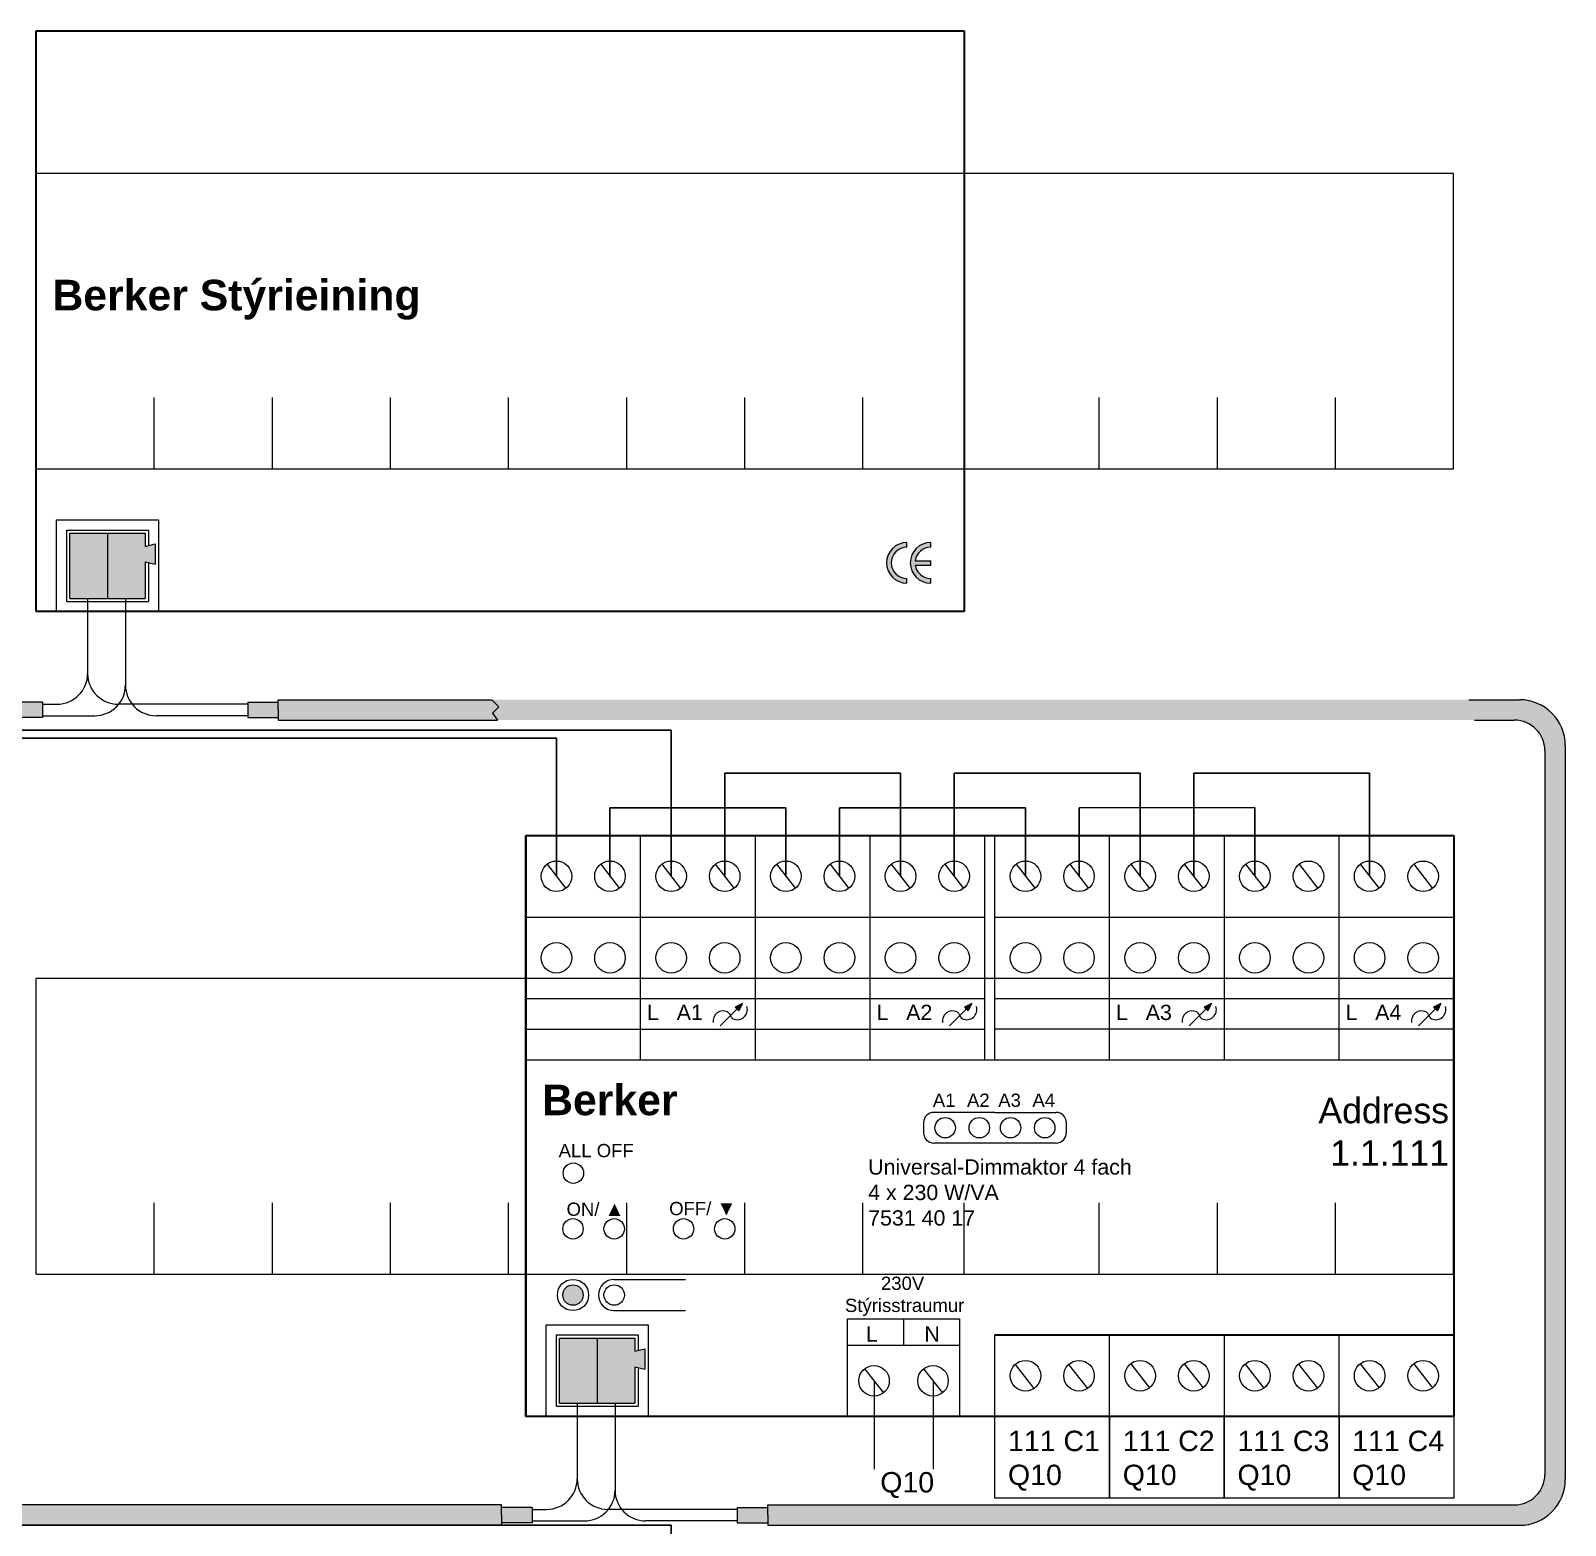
# Model space of a CAD drawing. Header units: millimetres. Extents: x 122681 to 489967, y 7796 to 82317.
# Drawn here: x 246246 to 247138, y 46753 to 47623 of the extents above; entities that cross this region are included whole.
import ezdxf

# ---------------------------------------------------------------- set-up
doc = ezdxf.new("R2010")
doc.units = ezdxf.units.MM
doc.linetypes.add('DASHED', pattern=[19.05, 12.7, -6.35])
for name, color, linetype, lineweight in [('R-635 Töfluteikning', 7, 'Continuous', 15), ('R-635 Töfluteikning dinskinna', 32, 'Continuous', 15), ('R-635 Töfluteikning þunt', 251, 'Continuous', 20), ('R-635 Töfluteikning þykkt', 7, 'Continuous', 35), ('Skygging (Hatch)', 254, 'DASHED', 20), ('Texti', 3, 'Continuous', 20)]:
    doc.layers.add(name, color=color, linetype=linetype, lineweight=lineweight)
doc.layers.add('TAKN', color=7, linetype='Continuous')
doc.styles.get("Standard").update_dxf_attribs({"font": 'arial.ttf'})

# ---------------------------------------------------------------- blocks, each defined once
blk = doc.blocks.new('Dinskinna')
at = {"layer": 'R-635 Töfluteikning dinskinna'}
for p, q in [((122058.8, 80229.08), (121919.8, 80229.08)), ((121919.8, 80200.08), (121919.8, 80229.08)), ((122058.8, 80200.08), (122058.8, 80229.08)), ((121931.38, 80200.08), (121931.38, 80207.08)), ((121942.97, 80200.08), (121942.97, 80207.08)), ((121954.55, 80200.08), (121954.55, 80207.08)), ((121966.13, 80200.08), (121966.13, 80207.08)), ((121977.72, 80200.08), (121977.72, 80207.08)), ((121989.3, 80200.08), (121989.3, 80207.08)), ((122000.88, 80200.08), (122000.88, 80207.08)), ((122010.79, 80200.08), (122010.79, 80207.08)), ((122024.05, 80200.08), (122024.05, 80207.08)), ((122035.63, 80200.08), (122035.63, 80207.08)), ((122047.22, 80200.08), (122047.22, 80207.08)), ((121919.8, 80200.08), (122058.8, 80200.08))]:
    blk.add_line(p, q, dxfattribs=at)
for p in [(122024.05, 80200.08), (122035.63, 80200.08), (122047.22, 80200.08)]:
    blk.add_point(p, dxfattribs=at)

msp = doc.modelspace()

# ---------------------------------------------------------------- hatches: boundary and pattern name
at = {"layer": 'R-635 Töfluteikning'}
h = msp.add_hatch(color=3, dxfattribs=at)
h.dxf.hatch_style = 1
h.paths.add_polyline_path([(245503.44, 47292.44), (245525.38, 47292.44), (245525.38, 47330.39), (245503.44, 47330.39)])
h.paths.add_polyline_path([(246290.26, 47330.39), (246268.32, 47330.39), (246268.32, 47292.44), (246290.26, 47292.44)])
h = msp.add_hatch(color=1, dxfattribs=at)
h.dxf.hatch_style = 1
h.paths.add_polyline_path([(245547.32, 47313.7), (245553.05, 47312.27), (245553.05, 47324.13), (245547.32, 47322.71), (245547.32, 47330.39), (245525.38, 47330.39), (245525.38, 47292.44), (245547.32, 47292.44)])
h.paths.add_polyline_path([(246312.2, 47313.7), (246317.93, 47312.27), (246317.93, 47324.13), (246312.2, 47322.71), (246312.2, 47330.39), (246290.26, 47330.39), (246290.26, 47292.44), (246312.2, 47292.44)])
h = msp.add_hatch(color=256, dxfattribs=at)
h.dxf.hatch_style = 1
h.paths.add_polyline_path([(246755.04, 47301.25), (246755.04, 47304.02, -1), (246755.04, 47322.19), (246755.04, 47324.96, 1)])
h.paths.add_polyline_path([(246768.86, 47322.19), (246768.86, 47324.96, 1), (246768.86, 47301.25), (246768.86, 47304.02, -0.374508), (246759.85, 47311.86), (246768.86, 47311.86), (246768.86, 47314.35), (246759.85, 47314.35, -0.374508)])
h = msp.add_hatch(color=3, dxfattribs=at)
h.dxf.hatch_style = 1
h.paths.add_polyline_path([(246389.48, 47233.57), (246389.48, 47227.64), (246389.48, 47221.71), (247118.05, 47221.71), (247118.05, 47227.64), (247118.05, 47233.57)], flags=17)
h = msp.add_hatch(color=3, dxfattribs=at)
h.dxf.hatch_style = 1
h.paths.add_polyline_path([(246517.04, 47221.63), (246513.98, 47225.71), (246517.72, 47229.45), (246513.68, 47233.49), (246389.54, 47233.49), (246389.54, 47227.56), (246389.54, 47221.63)])
h.paths.add_polyline_path([(247125.97, 47203.84), (247125.97, 46782.86, -0.414214), (247108.18, 46765.07), (246674.19, 46765.07), (246674.19, 46759.14), (246674.19, 46753.21), (247111.15, 46753.21, 0.414214), (247137.83, 46779.89), (247137.83, 47206.8, 0.414214), (247111.15, 47233.49), (247081.74, 47233.49), (247085.78, 47229.45), (247082.04, 47225.71), (247085.1, 47221.63), (247108.18, 47221.63, -0.414214)])
h = msp.add_hatch(color=256, dxfattribs=at)
h.dxf.hatch_style = 1
h.paths.add_polyline_path([(246659.4, 47056.77), (246655.16, 47054.68), (246657.32, 47052.52)])
h = msp.add_hatch(color=256, dxfattribs=at)
h.dxf.hatch_style = 1
h.paths.add_polyline_path([(246792.81, 47056.77), (246788.57, 47054.68), (246790.73, 47052.52)])
h = msp.add_hatch(color=256, dxfattribs=at)
h.dxf.hatch_style = 1
h.paths.add_polyline_path([(246932.11, 47056.77), (246927.86, 47054.68), (246930.02, 47052.52)])
h = msp.add_hatch(color=256, dxfattribs=at)
h.dxf.hatch_style = 1
h.paths.add_polyline_path([(247065.52, 47056.77), (247061.27, 47054.68), (247063.43, 47052.52)])
h = msp.add_hatch(color=3, dxfattribs=at)
h.dxf.hatch_style = 1
h.paths.add_polyline_path([(245384.85, 46824.02), (245406.79, 46824.02), (245406.79, 46861.97), (245384.85, 46861.97)])
h.paths.add_polyline_path([(246552.97, 46824.02), (246574.91, 46824.02), (246574.91, 46861.97), (246552.97, 46861.97)])
h = msp.add_hatch(color=1, dxfattribs=at)
h.dxf.hatch_style = 1
h.paths.add_polyline_path([(245428.73, 46845.28), (245434.47, 46843.86), (245434.47, 46855.72), (245428.73, 46854.29), (245428.73, 46861.97), (245406.79, 46861.97), (245406.79, 46824.02), (245428.73, 46824.02)])
h.paths.add_polyline_path([(246596.85, 46845.28), (246602.59, 46843.86), (246602.59, 46855.72), (246596.85, 46854.29), (246596.85, 46861.97), (246574.91, 46861.97), (246574.91, 46824.02), (246596.85, 46824.02)])
h = msp.add_hatch(color=3, dxfattribs=at)
h.dxf.hatch_style = 1
h.paths.add_polyline_path([(245506.07, 46765.07), (245506.07, 46759.14), (245506.07, 46753.21), (246519.29, 46753.21), (246519.29, 46759.14), (246519.29, 46765.07)])
at = {"layer": 'Skygging (Hatch)'}
h = msp.add_hatch(color=256, dxfattribs=at)
h.dxf.hatch_style = 1
h.paths.add_polyline_path([(245368.96, 46763.59), (245351.17, 46763.59), (245351.17, 46759.14), (245351.17, 46754.69), (245368.96, 46754.69)])
h.paths.add_polyline_path([(245506.07, 46763.59), (245488.28, 46763.59), (245488.28, 46754.69), (245506.07, 46754.69), (245506.07, 46759.14)])
h.paths.add_polyline_path([(246537.08, 46763.59), (246519.29, 46763.59), (246519.29, 46759.14), (246519.29, 46754.69), (246537.08, 46754.69)])
h.paths.add_polyline_path([(246674.19, 46763.59), (246656.4, 46763.59), (246656.4, 46754.69), (246674.19, 46754.69), (246674.19, 46759.14)])
h.paths.add_polyline_path([(246389.54, 47227.56), (246389.54, 47232), (246371.75, 47232), (246371.75, 47223.11), (246389.54, 47223.11)])
h.paths.add_polyline_path([(246252.43, 47232), (246234.64, 47232), (246234.64, 47227.56), (246234.64, 47223.11), (246252.43, 47223.11)])
h.paths.add_polyline_path([(246045.55, 47348.23), (246036.66, 47348.23), (246036.66, 47330.44), (246041.1, 47330.44), (246045.55, 47330.44)])
h.paths.add_polyline_path([(246010.72, 47339.62), (246001.82, 47339.62), (246001.82, 47321.83), (246006.27, 47321.83), (246010.72, 47321.83)])
h.paths.add_polyline_path([(245882, 47358.93), (245873.11, 47358.93), (245873.11, 47341.14), (245877.55, 47341.14), (245882, 47341.14)])
h.paths.add_polyline_path([(245580.9, 47245), (245563.12, 47245), (245563.12, 47236.11), (245580.9, 47236.11), (245580.9, 47240.56)])
h = msp.add_hatch(color=1, dxfattribs=at)
h.dxf.hatch_style = 1
h.paths.add_polyline_path([(246566.81, 46887.19, 1), (246554.95, 46887.19, 1)])
h = msp.add_hatch(color=1, dxfattribs=at)
h.dxf.hatch_style = 1
h.paths.add_polyline_path([(246554.95, 46887.19, 1), (246566.81, 46887.19, 1)])
h = msp.add_hatch(color=1, dxfattribs=at)
h.dxf.hatch_style = 1
h.paths.add_polyline_path([(246554.95, 46887.19, 1), (246566.81, 46887.19, 1)])
h = msp.add_hatch(color=1, dxfattribs=at)
h.dxf.hatch_style = 1
h.paths.add_polyline_path([(246554.95, 46887.19, 1), (246566.81, 46887.19, 1)])
h = msp.add_hatch(color=1, dxfattribs=at)
h.dxf.hatch_style = 1
h.paths.add_polyline_path([(246554.95, 46887.19, 1), (246566.81, 46887.19, 1)])
h = msp.add_hatch(color=1, dxfattribs=at)
h.dxf.hatch_style = 1
h.paths.add_polyline_path([(246554.95, 46887.19, 1), (246566.81, 46887.19, 1)])
h = msp.add_hatch(color=1, dxfattribs=at)
h.dxf.hatch_style = 1
h.paths.add_polyline_path([(246554.95, 46887.19, 1), (246566.81, 46887.19, 1)])
h = msp.add_hatch(color=1, dxfattribs=at)
h.dxf.hatch_style = 1
h.paths.add_polyline_path([(246554.95, 46887.19, 1), (246566.81, 46887.19, 1)])
h = msp.add_hatch(color=1, dxfattribs=at)
h.dxf.hatch_style = 1
h.paths.add_polyline_path([(246554.95, 46887.19, 1), (246566.81, 46887.19, 1)])
h = msp.add_hatch(color=1, dxfattribs=at)
h.dxf.hatch_style = 1
h.paths.add_polyline_path([(246554.95, 46887.19, 1), (246566.81, 46887.19, 1)])

# ---------------------------------------------------------------- linework, layer by layer
at = {"layer": 'R-635 Töfluteikning'}
for p, q in [((246260.61, 47284.73), (246260.61, 47338.09)), ((246260.61, 47338.09), (246319.91, 47338.09)), ((246319.91, 47338.09), (246319.91, 47284.73)), ((246268.32, 47292.44), (246268.32, 47330.39)), ((246268.32, 47330.39), (246312.2, 47330.39)), ((246290.26, 47330.39), (246290.26, 47292.44)), ((246312.2, 47330.39), (246312.2, 47322.71)), ((246312.2, 47322.71), (246317.93, 47324.13)), ((246317.93, 47324.13), (246317.93, 47312.27)), ((246755.04, 47322.19), (246755.04, 47324.96)), ((246768.86, 47322.19), (246768.86, 47324.96)), ((246312.2, 47313.7), (246312.2, 47292.44)), ((246312.2, 47313.7), (246317.93, 47312.27)), ((246759.85, 47314.35), (246768.86, 47314.35)), ((246759.85, 47311.86), (246768.86, 47311.86)), ((246768.86, 47311.86), (246768.86, 47314.35)), ((246755.04, 47301.25), (246755.04, 47304.02)), ((246768.86, 47301.25), (246768.86, 47304.02)), ((246268.32, 47292.44), (246312.2, 47292.44)), ((246252.43, 47232), (246234.64, 47232)), ((246252.43, 47232), (246252.43, 47223.11)), ((246371.75, 47232), (246371.75, 47223.11)), ((246371.75, 47232), (246389.54, 47232)), ((246252.43, 47223.11), (246234.64, 47223.11)), ((246371.75, 47223.11), (246389.54, 47223.11)), ((246600.16, 47024.05), (246600.16, 47154.49)), ((246666.87, 47154.49), (246666.87, 47024.05)), ((246733.57, 47024.05), (246733.57, 47154.49)), ((246800.28, 47024.05), (246800.28, 47154.49)), ((246806.16, 47024.05), (246806.16, 47154.49)), ((246872.87, 47024.05), (246872.87, 47154.49)), ((246939.57, 47154.49), (246939.57, 47024.05)), ((247006.27, 47024.05), (247006.27, 47154.49)), ((246533.46, 47107.06), (246800.28, 47107.06)), ((246806.16, 47107.06), (247072.98, 47107.06)), ((246533.46, 47059.62), (246800.28, 47059.62)), ((246806.16, 47059.62), (247072.98, 47059.62)), ((246646.44, 47043.8), (246656.24, 47053.6)), ((246659.4, 47056.77), (246655.16, 47054.68)), ((246655.16, 47054.68), (246657.32, 47052.52)), ((246659.4, 47056.77), (246657.32, 47052.52)), ((246779.84, 47043.8), (246789.65, 47053.6)), ((246792.81, 47056.77), (246788.57, 47054.68)), ((246788.57, 47054.68), (246790.73, 47052.52)), ((246792.81, 47056.77), (246790.73, 47052.52)), ((246919.14, 47043.8), (246928.94, 47053.6)), ((246932.11, 47056.77), (246927.86, 47054.68)), ((246927.86, 47054.68), (246930.02, 47052.52)), ((246932.11, 47056.77), (246930.02, 47052.52)), ((247052.55, 47043.8), (247062.35, 47053.6)), ((247065.52, 47056.77), (247061.27, 47054.68)), ((247061.27, 47054.68), (247063.43, 47052.52)), ((247065.52, 47056.77), (247063.43, 47052.52)), ((246533.46, 47041.84), (246800.28, 47041.84)), ((247072.98, 47041.84), (246806.16, 47041.84)), ((246533.46, 47024.05), (247072.98, 47024.05)), ((246764.7, 46987.47), (246764.7, 46981.54)), ((246806.21, 46993.4), (246770.63, 46993.4)), ((246806.21, 46993.4), (246841.78, 46993.4)), ((246847.71, 46987.47), (246847.71, 46981.54)), ((246841.78, 46975.61), (246770.63, 46975.61)), ((246584.82, 46896.27), (246626.32, 46896.27)), ((246584.82, 46878.11), (246626.32, 46878.11)), ((246720.44, 46858.03), (246720.44, 46873.4)), ((246720.44, 46873.4), (246785.66, 46873.4)), ((246753.05, 46873.4), (246753.05, 46858.03)), ((246785.66, 46873.4), (246785.66, 46858.03)), ((246545.32, 46816.52), (246545.32, 46869.89)), ((246545.32, 46869.89), (246604.61, 46869.89)), ((246553.02, 46824.23), (246553.02, 46862.18)), ((246553.02, 46862.18), (246596.9, 46862.18)), ((246574.96, 46862.18), (246574.96, 46824.23)), ((246596.9, 46862.18), (246596.9, 46854.5)), ((246604.61, 46869.89), (246604.61, 46816.52)), ((246806.16, 46816.52), (246806.16, 46863.96)), ((246872.87, 46816.52), (246872.87, 46863.96)), ((246939.57, 46863.96), (246939.57, 46816.52)), ((247006.27, 46816.52), (247006.27, 46863.96)), ((246596.9, 46854.5), (246602.64, 46855.92)), ((246602.64, 46855.92), (246602.64, 46844.07)), ((246720.44, 46816.52), (246720.44, 46858.03)), ((246720.44, 46858.03), (246785.66, 46858.03)), ((246785.66, 46858.03), (246785.66, 46816.52)), ((246596.9, 46845.49), (246596.9, 46824.23)), ((246596.9, 46845.49), (246602.64, 46844.07)), ((246553.02, 46824.23), (246596.9, 46824.23)), ((246806.16, 46769.09), (246806.16, 46816.52)), ((246806.16, 46816.52), (246872.87, 46816.52)), ((246806.16, 46816.52), (247072.98, 46816.52)), ((246872.87, 46816.52), (246872.87, 46769.09)), ((246872.87, 46769.09), (246872.87, 46816.52)), ((246872.87, 46816.52), (246939.57, 46816.52)), ((246939.57, 46816.52), (246939.57, 46769.09)), ((246939.57, 46769.09), (246939.57, 46816.52)), ((246939.57, 46816.52), (247006.27, 46816.52)), ((247006.27, 46816.52), (247006.27, 46769.09)), ((247006.27, 46769.09), (247006.27, 46816.52)), ((247006.27, 46816.52), (247072.98, 46816.52)), ((247072.98, 46816.52), (247072.98, 46769.09)), ((246537.08, 46763.59), (246519.29, 46763.59)), ((246537.08, 46763.59), (246537.08, 46754.69)), ((246656.4, 46763.59), (246656.4, 46754.69)), ((246656.4, 46763.59), (246674.19, 46763.59)), ((246872.87, 46769.09), (246806.16, 46769.09)), ((246939.57, 46769.09), (246872.87, 46769.09)), ((247006.27, 46769.09), (246939.57, 46769.09)), ((247072.98, 46769.09), (247006.27, 46769.09)), ((246537.08, 46754.69), (246519.29, 46754.69)), ((246656.4, 46754.69), (246674.19, 46754.69))]:
    msp.add_line(p, q, dxfattribs=at)
at = {"layer": 'R-635 Töfluteikning', "color": 3}
for p, q in [((246278.66, 47292.44), (246278.66, 47248.7)), ((246252.43, 47230.92), (246260.88, 47230.92)), ((246371.75, 47230.92), (246296.45, 47230.92)), ((246389.54, 47227.56), (246389.54, 47233.49)), ((246389.54, 47233.49), (246513.68, 47233.49)), ((246389.54, 47227.56), (246389.54, 47221.63)), ((246513.68, 47233.49), (246517.72, 47229.45)), ((246517.72, 47229.45), (246513.98, 47225.71)), ((247081.74, 47233.49), (247111.15, 47233.49)), ((246389.54, 47221.63), (246517.04, 47221.63)), ((246513.98, 47225.71), (246517.04, 47221.63)), ((247085.1, 47221.63), (247108.18, 47221.63)), ((247125.97, 47203.84), (247125.97, 46782.86)), ((247137.83, 47206.8), (247137.83, 46779.89)), ((246563.32, 46824.02), (246563.32, 46780.29)), ((246563.37, 46824.23), (246563.37, 46780.5)), ((246519.29, 46765.07), (245506.07, 46765.07)), ((246519.29, 46759.14), (246519.29, 46765.07)), ((246674.19, 46765.07), (247108.18, 46765.07)), ((246674.19, 46759.14), (246674.19, 46765.07)), ((246519.29, 46759.14), (246519.29, 46753.21)), ((246537.08, 46762.5), (246545.53, 46762.5)), ((246656.4, 46762.5), (246581.1, 46762.5)), ((246674.19, 46759.14), (246674.19, 46753.21)), ((245506.07, 46753.21), (246519.29, 46753.21)), ((246674.19, 46753.21), (247111.15, 46753.21))]:
    msp.add_line(p, q, dxfattribs=at)
at = {"layer": 'R-635 Töfluteikning', "color": 1}
for p, q in [((246300.67, 47292.44), (246300.67, 47241.99)), ((246252.43, 47224.2), (246282.88, 47224.2)), ((246371.75, 47224.2), (246318.46, 47224.2)), ((246585.32, 46824.02), (246585.32, 46773.57)), ((246585.38, 46824.23), (246585.38, 46773.78)), ((246537.08, 46755.78), (246567.54, 46755.78)), ((246656.4, 46755.78), (246603.11, 46755.78))]:
    msp.add_line(p, q, dxfattribs=at)
at = {"layer": 'R-635 Töfluteikning', "color": 36}
msp.add_line((246735.9, 46837.27), (246735.9, 46785.79), dxfattribs=at)
at = {"layer": 'R-635 Töfluteikning', "color": 5}
msp.add_line((246770.2, 46837.27), (246770.2, 46785.79), dxfattribs=at)
at = {"layer": 'R-635 Töfluteikning'}
for centre, radius in [((246551.25, 47130.78), 8.89), ((246582.37, 47130.78), 8.89), ((246617.95, 47130.78), 8.89), ((246649.08, 47130.78), 8.89), ((246684.66, 47130.78), 8.89), ((246715.78, 47130.78), 8.89), ((246751.36, 47130.78), 8.89), ((246782.49, 47130.78), 8.89), ((246823.95, 47130.78), 8.89), ((246855.08, 47130.78), 8.89), ((246890.65, 47130.78), 8.89), ((246921.78, 47130.78), 8.89), ((246957.36, 47130.78), 8.89), ((246988.49, 47130.78), 8.89), ((247024.06, 47130.78), 8.89), ((247055.19, 47130.78), 8.89), ((246551.25, 47083.34), 8.89), ((246582.37, 47083.34), 8.89), ((246617.95, 47083.34), 8.89), ((246649.08, 47083.34), 8.89), ((246684.66, 47083.34), 8.89), ((246715.78, 47083.34), 8.89), ((246751.36, 47083.34), 8.89), ((246782.49, 47083.34), 8.89), ((246823.95, 47083.34), 8.89), ((246855.08, 47083.34), 8.89), ((246890.65, 47083.34), 8.89), ((246921.78, 47083.34), 8.89), ((246957.36, 47083.34), 8.89), ((246988.49, 47083.34), 8.89), ((247024.06, 47083.34), 8.89), ((247055.19, 47083.34), 8.89), ((246777.26, 46984.51), 5.93), ((246797.12, 46984.51), 5.93), ((246815.29, 46984.51), 5.93), ((246835.15, 46984.51), 5.93), ((246561.08, 46958.09), 5.93), ((246560.88, 46925.7), 5.93), ((246584.82, 46925.7), 5.93), ((246625.16, 46925.7), 5.93), ((246649.1, 46925.7), 5.93), ((246560.88, 46887.19), 9.08), ((246560.88, 46887.19), 5.93), ((246560.88, 46887.19), 5.93), ((246584.82, 46887.19), 5.93), ((246735.9, 46837.27), 8.89), ((246770.2, 46837.27), 8.89), ((246823.95, 46840.24), 8.89), ((246855.08, 46840.24), 8.89), ((246890.65, 46840.24), 8.89), ((246921.78, 46840.24), 8.89), ((246957.36, 46840.24), 8.89), ((246988.49, 46840.24), 8.89), ((247024.06, 46840.24), 8.89), ((247055.19, 46840.24), 8.89)]:
    msp.add_circle(centre, radius, dxfattribs=at)
for centre, radius, start, end in [((246755.04, 47313.11), 11.86, 90, 270), ((246755.04, 47313.11), 9.09, 90, 270), ((246768.86, 47313.11), 11.86, 90, 270), ((246768.86, 47313.11), 9.09, 90, 172.12533), ((246768.86, 47313.11), 9.09, 187.87467, 270), ((246648.15, 47046.59), 5.88, 64.95071, 189.185), ((246656.38, 47053.21), 5.88, 244.95071, 17.64412), ((246781.56, 47046.59), 5.88, 64.95071, 189.185), ((246789.79, 47053.21), 5.88, 244.95071, 17.64412), ((246920.85, 47046.59), 5.88, 64.95071, 189.185), ((246929.08, 47053.21), 5.88, 244.95071, 17.64412), ((247054.26, 47046.59), 5.88, 64.95071, 189.185), ((247062.49, 47053.21), 5.88, 244.95071, 17.64412), ((246770.63, 46987.47), 5.93, 90, 180), ((246841.78, 46987.47), 5.93, 0, 90), ((246770.63, 46981.54), 5.93, 180, 270), ((246841.78, 46981.54), 5.93, 270, 0), ((246584.82, 46887.19), 9.08, 90, 270)]:
    msp.add_arc(centre, radius, start, end, dxfattribs=at)
at = {"layer": 'R-635 Töfluteikning', "color": 3}
for centre, radius, start, end in [((246260.88, 47248.7), 17.79, 270, 0), ((246296.45, 47248.7), 17.79, 180, 270), ((247111.15, 47206.8), 26.68, 0, 90), ((247108.18, 47203.84), 17.79, 0, 90), ((247108.18, 46782.86), 17.79, 270, 0), ((246545.53, 46780.29), 17.79, 270, 0), ((246581.1, 46780.29), 17.79, 180, 270), ((247111.15, 46779.89), 26.68, 270, 0)]:
    msp.add_arc(centre, radius, start, end, dxfattribs=at)
at = {"layer": 'R-635 Töfluteikning', "color": 1}
for centre, start, end in [((246282.88, 47241.99), 270, 0), ((246318.46, 47241.99), 180, 270), ((246567.54, 46773.57), 270, 0), ((246603.11, 46773.57), 180, 270)]:
    msp.add_arc(centre, 17.79, start, end, dxfattribs=at)
at = {"layer": 'R-635 Töfluteikning'}
for points in [[(246650.64, 47051.92), (246651.88, 47050.84), (246652.36, 47049.86), (246652.9, 47048.78), (246653.89, 47047.88)], [(246784.05, 47051.92), (246785.29, 47050.84), (246785.77, 47049.86), (246786.3, 47048.78), (246787.3, 47047.88)], [(246923.34, 47051.92), (246924.58, 47050.84), (246925.06, 47049.86), (246925.6, 47048.78), (246926.59, 47047.88)], [(247056.75, 47051.92), (247057.99, 47050.84), (247058.47, 47049.86), (247059.01, 47048.78), (247060, 47047.88)]]:
    msp.add_spline(points, degree=3, dxfattribs=at)
at = {"layer": 'R-635 Töfluteikning dinskinna'}
msp.add_line((247072.93, 47071.28), (246248.75, 47071.28), dxfattribs=at)
at = {"layer": 'R-635 Töfluteikning þunt'}
for p, q in [((246266.54, 47290.66), (246266.54, 47332.16)), ((246266.54, 47332.16), (246313.98, 47332.16)), ((246313.98, 47332.16), (246313.98, 47323.15)), ((246313.98, 47313.26), (246313.98, 47290.66)), ((246266.54, 47290.66), (246313.98, 47290.66)), ((246545.84, 47137.78), (246556.79, 47123.77)), ((246576.97, 47137.78), (246587.92, 47123.77)), ((246612.47, 47137.78), (246623.43, 47123.77)), ((246643.6, 47137.78), (246654.56, 47123.77)), ((246679.25, 47137.78), (246690.2, 47123.77)), ((246710.38, 47137.78), (246721.33, 47123.77)), ((246745.88, 47137.78), (246756.84, 47123.77)), ((246777.01, 47137.78), (246787.97, 47123.77)), ((246818.54, 47137.78), (246829.5, 47123.77)), ((246849.67, 47137.78), (246860.62, 47123.77)), ((246885.18, 47137.78), (246896.13, 47123.77)), ((246916.31, 47137.78), (246927.26, 47123.77)), ((246951.95, 47137.78), (246962.91, 47123.77)), ((246983.08, 47137.78), (246994.03, 47123.77)), ((247018.59, 47137.78), (247029.54, 47123.77)), ((247049.71, 47137.78), (247060.67, 47123.77)), ((246551.25, 46822.45), (246551.25, 46863.96)), ((246551.25, 46863.96), (246598.68, 46863.96)), ((246598.68, 46863.96), (246598.68, 46854.94)), ((246598.68, 46845.05), (246598.68, 46822.45)), ((246730.42, 46844.28), (246741.38, 46830.27)), ((246764.72, 46844.28), (246775.68, 46830.27)), ((246817.91, 46846.77), (246828.86, 46832.75)), ((246849.04, 46846.77), (246859.99, 46832.75)), ((246885.18, 46847.25), (246896.13, 46833.23)), ((246916.31, 46847.25), (246927.26, 46833.23)), ((246951.64, 46847.05), (246962.59, 46833.04)), ((246982.77, 46847.05), (246993.72, 46833.04)), ((247018.59, 46847.25), (247029.54, 46833.23)), ((247049.71, 46847.25), (247060.67, 46833.23)), ((246551.25, 46822.45), (246598.68, 46822.45))]:
    msp.add_line(p, q, dxfattribs=at)
at = {"layer": 'R-635 Töfluteikning þykkt'}
for p, q in [((246248.75, 47622.7), (246788.28, 47622.7)), ((246248.75, 47284.73), (246248.75, 47622.7)), ((246788.28, 47622.7), (246788.28, 47284.73)), ((246788.28, 47284.73), (246248.75, 47284.73)), ((246533.46, 47154.49), (247072.98, 47154.49)), ((246533.46, 46816.52), (246533.46, 47154.49)), ((246533.46, 47154.49), (246533.46, 46816.52)), ((247072.98, 47154.49), (247072.98, 46816.52)), ((246806.16, 46863.96), (247072.98, 46863.96)), ((247072.98, 46863.96), (247072.98, 46816.52)), ((247072.98, 46816.52), (246533.46, 46816.52))]:
    msp.add_line(p, q, dxfattribs=at)
at = {"layer": 'TAKN', "color": 5, "linetype": 'Continuous', "lineweight": 25}
for p, q in [((245383.08, 47211.16), (246551.32, 47211.16)), ((246551.32, 47195.57), (246551.32, 47211.16)), ((246551.32, 47170.69), (246551.32, 47195.57)), ((246551.32, 47130.69), (246551.32, 47170.69)), ((246582.37, 47130.69), (246582.37, 47170.69)), ((246582.37, 47170.69), (246684.66, 47170.69)), ((246684.66, 47130.69), (246684.66, 47170.69)), ((246715.78, 47130.69), (246715.78, 47170.69)), ((246715.78, 47170.69), (246823.95, 47170.69)), ((246823.95, 47130.69), (246823.95, 47170.69)), ((246855.15, 47170.69), (246957.36, 47170.78)), ((246855.15, 47130.69), (246855.15, 47170.69)), ((246957.36, 47130.78), (246957.36, 47170.78))]:
    msp.add_line(p, q, dxfattribs=at)
at = {"layer": 'TAKN', "color": 36, "linetype": 'Continuous', "lineweight": 25}
for p, q in [((246617.95, 47215.78), (245449.78, 47215.57)), ((246617.95, 47190.78), (246617.95, 47215.78)), ((246617.95, 47130.78), (246617.95, 47190.78)), ((246751.36, 47190.78), (246649.08, 47190.78)), ((246649.08, 47130.78), (246649.08, 47190.78)), ((246751.36, 47130.78), (246751.36, 47190.78)), ((246890.65, 47190.78), (246782.49, 47190.78)), ((246782.49, 47130.78), (246782.49, 47190.78)), ((246890.65, 47130.78), (246890.65, 47190.78)), ((246921.78, 47130.78), (246921.78, 47190.78)), ((246921.78, 47190.78), (247024.06, 47190.78)), ((247024.06, 47130.78), (247024.06, 47190.78)), ((246617.95, 46753.29), (245449.78, 46753.08)), ((246617.95, 46728.29), (246617.95, 46753.29))]:
    msp.add_line(p, q, dxfattribs=at)

# ---------------------------------------------------------------- block references
at = {"layer": 'R-635 Töfluteikning', "xscale": 5.929304446978925, "yscale": 5.929304446978925, "zscale": 5.929304446978925}
msp.add_blockref('Dinskinna', (-476650.87, -428631.39), dxfattribs=at)
at = {"layer": 'R-635 Töfluteikning þykkt', "xscale": 5.929304446978925, "yscale": 5.929304446978925, "zscale": 5.929304446978925}
msp.add_blockref('Dinskinna', (-476650.87, -428162.97), dxfattribs=at)

# ---------------------------------------------------------------- texts
at = {"layer": 'R-635 Töfluteikning', "char_height": 11.859, "attachment_point": 1}
for s, insert in [('111 C1\\PQ10', (246813.8, 46808.25)), ('111 C2\\PQ10', (246880.51, 46808.25)), ('111 C3\\PQ10', (246947.21, 46808.25)), ('111 C4\\PQ10', (247013.92, 46808.25))]:
    msp.add_mtext_dynamic_manual_height_columns(s, width=3763.7766, gutter_width=50, heights=[0], dxfattribs=dict(at, insert=insert))
at = {"layer": 'Texti', "attachment_point": 1}
for s, insert, char_height in [('{\\fArial|b1|i0|c0|p34;Berker Stýrieining}', (246258.21, 47477.78), 17.7879), ('L   A1', (246603.91, 47056.06), 8.894), ('L   A2', (246737.32, 47056.06), 8.894), ('L   A3', (246876.61, 47056.06), 8.894), ('L   A4', (247010.02, 47056.06), 8.894), ('{\\fArial|b1|i0|c0|p34;Berker}', (246542.92, 47009.58), 17.7879), ('A1', (246770.09, 47004.36), 7.708), ('A2', (246789.96, 47004.36), 7.708), ('A3', (246808.12, 47004.36), 7.708), ('A4', (246827.99, 47004.36), 7.708), ('ALL OFF', (246552.51, 46975.06), 7.708), ('Universal-Dimmaktor 4 fach\\P4 x 230 W/VA\\P7531 40 17', (246732.49, 46966.14), 8.894), ('ON/ {\\H1.0833x;▲}', (246557.13, 46941.6), 7.7081), ('OFF/ {\\H1.0833x;▼}', (246616.79, 46941.98), 7.7081), ('       230V\\PStýrisstraumur', (246719.01, 46897.87), 7.7081), ('L', (246731.14, 46868.95), 8.89), ('N', (246765.15, 46868.95), 8.89), ('Q10', (246739.54, 46784.19), 11.859)]:
    msp.add_mtext_dynamic_manual_height_columns(s, width=3763.7766, gutter_width=50, heights=[0], dxfattribs=dict(at, insert=insert, char_height=char_height))
at = {"layer": 'Texti', "color": 7, "insert": (247070.21, 47001.92), "char_height": 14.823, "attachment_point": 3}
msp.add_mtext_dynamic_manual_height_columns('Address\\P1.1.111', width=38.3231, gutter_width=50, heights=[0], dxfattribs=at)

doc.saveas('drawing.dxf')
